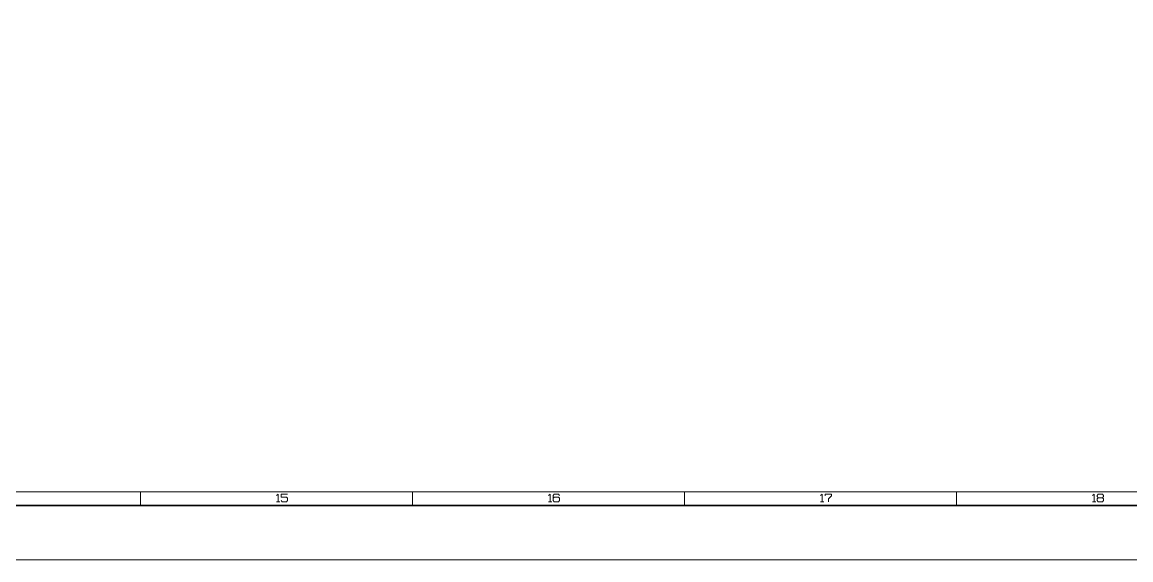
# Model space of a CAD drawing. Header units: millimetres. Extents: x 0 to 174, y 0 to 33.
# Drawn here: x 54.19 to 70.24, y 0 to 7.78 of the extents above; entities that cross this region are included whole.
import ezdxf

# ---------------------------------------------------------------- set-up
doc = ezdxf.new("R2010")
doc.units = ezdxf.units.MM
doc.layers.add('PDF_Geomertry', color=7, linetype='Continuous', true_color=0x405f80)

msp = doc.modelspace()

# ---------------------------------------------------------------- linework, layer by layer
at = {"layer": 'PDF_Geomertry', "color": 7, "lineweight": 13}
for points in [[(173.622, 33.111), (173.622, 0.001), (0, 0.001), (0, 33.111)], [(55.906, 0.985), (55.906, 0.788)], [(59.843, 0.985), (59.843, 0.788)], [(63.78, 0.985), (63.78, 0.788)], [(67.717, 0.985), (67.717, 0.788)], [(57.874, 0.933), (57.899, 0.95), (57.899, 0.84)], [(57.874, 0.84), (57.925, 0.84)], [(58.035, 0.95), (57.942, 0.95), (57.942, 0.908), (58.018, 0.908), (58.035, 0.891), (58.035, 0.857), (58.018, 0.84), (57.959, 0.84), (57.942, 0.857)], [(61.811, 0.933), (61.836, 0.95), (61.836, 0.84)], [(61.811, 0.84), (61.862, 0.84)], [(61.972, 0.933), (61.955, 0.95), (61.896, 0.95), (61.879, 0.933), (61.879, 0.857), (61.896, 0.84), (61.955, 0.84), (61.972, 0.857), (61.972, 0.891), (61.955, 0.908), (61.896, 0.908), (61.879, 0.891)], [(65.748, 0.933), (65.773, 0.95), (65.773, 0.84)], [(65.748, 0.84), (65.799, 0.84)], [(65.816, 0.925), (65.816, 0.95), (65.909, 0.95), (65.909, 0.925), (65.867, 0.883), (65.867, 0.84)], [(69.685, 0.933), (69.71, 0.95), (69.71, 0.84)], [(69.685, 0.84), (69.736, 0.84)], [(69.77, 0.899), (69.753, 0.883), (69.753, 0.857), (69.77, 0.84), (69.829, 0.84), (69.846, 0.857), (69.846, 0.883), (69.829, 0.899)]]:
    msp.add_lwpolyline(points, dxfattribs=at)
at = {"layer": 'PDF_Geomertry', "color": 7, "lineweight": 35}
msp.add_lwpolyline([(0.787, 0.788), (0.787, 32.324), (172.835, 32.324), (172.835, 0.788)], close=True, dxfattribs=at)
at = {"layer": 'PDF_Geomertry', "color": 7, "lineweight": 13}
for points in [[(0.984, 0.985), (0.984, 32.127), (172.638, 32.127), (172.638, 0.985)], [(69.77, 0.95), (69.829, 0.95), (69.846, 0.933), (69.846, 0.916), (69.829, 0.899), (69.77, 0.899), (69.753, 0.916), (69.753, 0.933), (69.77, 0.95)]]:
    msp.add_lwpolyline(points, close=True, dxfattribs=at)

doc.saveas('drawing.dxf')
